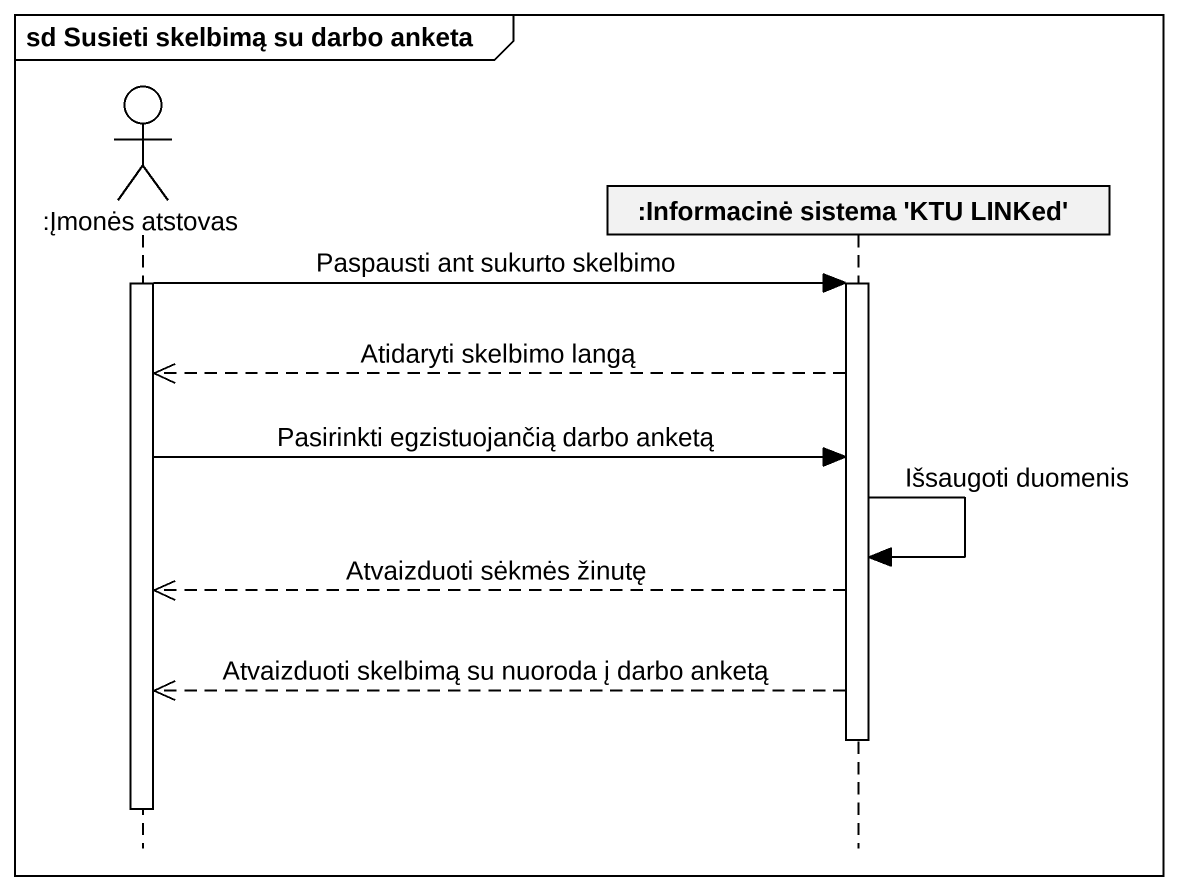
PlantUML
@startuml
mainframe sd Susieti skelbimą su darbo anketa
hide footbox
actor ":Įmonės atstovas" as Įmonės_atstovas
participant ":Informacinė sistema 'KTU LINKed'" as Informacinė_sistema_KTU

activate Įmonės_atstovas
Įmonės_atstovas -> Informacinė_sistema_KTU : Paspausti ant sukurto skelbimo
activate Informacinė_sistema_KTU
Informacinė_sistema_KTU -->> Įmonės_atstovas : Atidaryti skelbimo langą
Įmonės_atstovas -> Informacinė_sistema_KTU : Pasirinkti egzistuojančią darbo anketą
Informacinė_sistema_KTU -> Informacinė_sistema_KTU : Išsaugoti duomenis
Informacinė_sistema_KTU -->> Įmonės_atstovas : Atvaizduoti sėkmės žinutę
Informacinė_sistema_KTU -->> Įmonės_atstovas : Atvaizduoti skelbimą su nuoroda į darbo anketą
deactivate Informacinė_sistema_KTU
deactivate Įmonės_atstovas
@enduml
